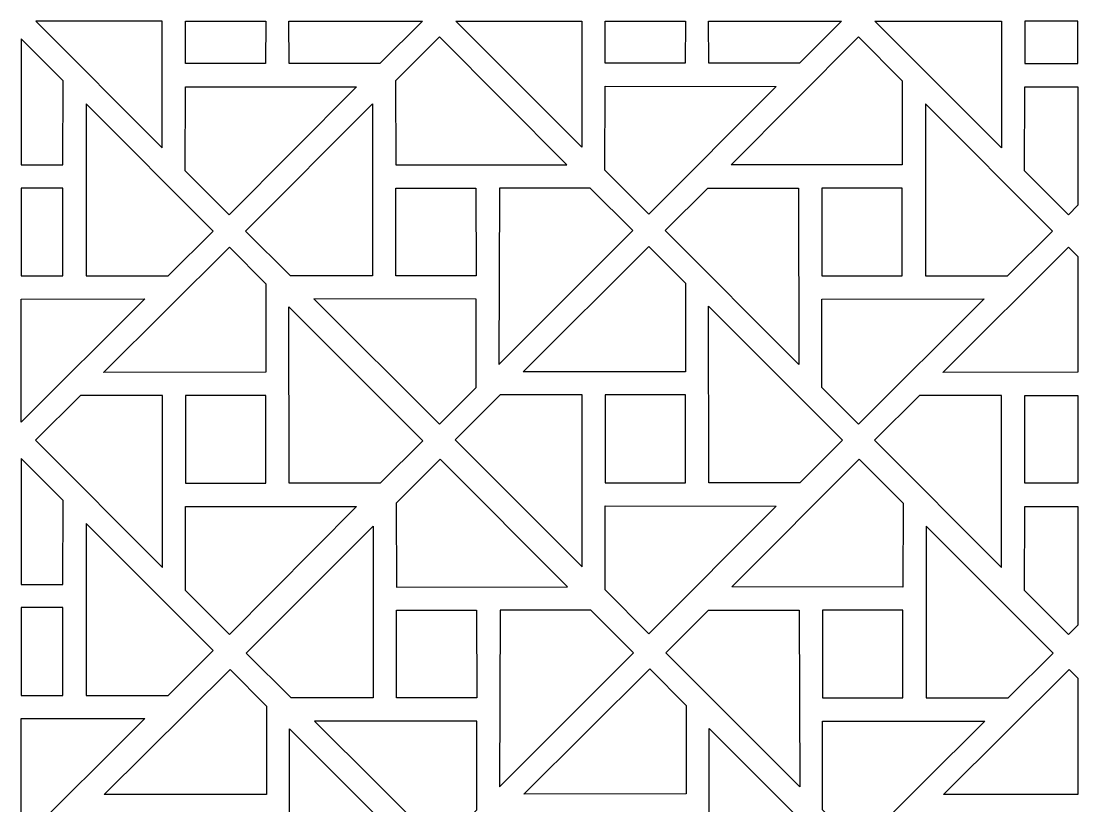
# Model space of a CAD drawing. Header units: centimetres. Extents: x -89 to 89, y -108 to 108.
# Drawn here: x -88.9 to -7.1, y 46.8 to 107.6 of the extents above; entities that cross this region are included whole.
import ezdxf

# ---------------------------------------------------------------- set-up
doc = ezdxf.new("R2010")
doc.units = ezdxf.units.CM
doc.header["$MEASUREMENT"] = 0
doc.layers.add('layer 1', color=7, linetype='Continuous')

msp = doc.modelspace()

# ---------------------------------------------------------------- linework, layer by layer
at = {"layer": 'layer 1', "color": 73}
for points, knots in [([(-87.7734, 107.6287), (-87.7734, 107.6287), (-77.97128, 107.62869), (-77.97128, 107.62869), (-77.97128, 107.62869), (-77.97128, 107.62869), (-77.9716, 97.82103), (-77.9716, 97.82103), (-77.9716, 97.82103), (-77.9716, 97.82103), (-87.7734, 107.6287), (-87.7734, 107.6287)], [0, 0, 0, 0, 0.25, 0.25, 0.25, 0.25, 0.5, 0.5, 0.5, 0.5, 1, 1, 1, 1]), ([(-69.95711, 107.62869), (-69.95711, 107.62869), (-76.16916, 107.62869), (-76.16916, 107.62869), (-76.16916, 107.62869), (-76.16916, 107.62869), (-76.169, 104.33519), (-76.169, 104.33519), (-76.169, 104.33519), (-76.169, 104.33519), (-69.96161, 104.33519), (-69.96161, 104.33519), (-69.96161, 104.33519), (-69.96161, 104.33519), (-69.95711, 107.62869), (-69.95711, 107.62869)], [0, 0, 0, 0, 0.2, 0.2, 0.2, 0.2, 0.4, 0.4, 0.4, 0.4, 0.6, 0.6, 0.6, 0.6, 1, 1, 1, 1]), ([(-68.15462, 107.62869), (-68.15462, 107.62869), (-68.1452, 104.33519), (-68.1452, 104.33519), (-68.1452, 104.33519), (-68.1452, 104.33519), (-61.11214, 104.33519), (-61.11214, 104.33519), (-61.11214, 104.33519), (-61.11214, 104.33519), (-57.80948, 107.62869), (-57.80948, 107.62869), (-57.80948, 107.62869), (-57.80948, 107.62869), (-68.15462, 107.62869), (-68.15462, 107.62869)], [0, 0, 0, 0, 0.2, 0.2, 0.2, 0.2, 0.4, 0.4, 0.4, 0.4, 0.6, 0.6, 0.6, 0.6, 1, 1, 1, 1]), ([(-45.46771, 107.6287), (-45.46771, 107.6287), (-55.22552, 107.6287), (-55.22552, 107.6287), (-55.22552, 107.6287), (-55.22552, 107.6287), (-45.46803, 97.86537), (-45.46803, 97.86537), (-45.46803, 97.86537), (-45.46803, 97.86537), (-45.46771, 107.6287), (-45.46771, 107.6287)], [0, 0, 0, 0, 0.25, 0.25, 0.25, 0.25, 0.5, 0.5, 0.5, 0.5, 1, 1, 1, 1]), ([(-37.45359, 107.62868), (-37.45359, 107.62868), (-43.6656, 107.62869), (-43.6656, 107.62869), (-43.6656, 107.62869), (-43.6656, 107.62869), (-43.66543, 104.37953), (-43.66543, 104.37953), (-43.66543, 104.37953), (-43.66543, 104.37953), (-37.45804, 104.37953), (-37.45804, 104.37953), (-37.45804, 104.37953), (-37.45804, 104.37953), (-37.45359, 107.62868), (-37.45359, 107.62868)], [0, 0, 0, 0, 0.2, 0.2, 0.2, 0.2, 0.4, 0.4, 0.4, 0.4, 0.6, 0.6, 0.6, 0.6, 1, 1, 1, 1]), ([(-25.35035, 107.62869), (-25.35035, 107.62869), (-35.65092, 107.62868), (-35.65092, 107.62868), (-35.65092, 107.62868), (-35.65092, 107.62868), (-35.64163, 104.37953), (-35.64163, 104.37953), (-35.64163, 104.37953), (-35.64163, 104.37953), (-28.60857, 104.37953), (-28.60857, 104.37953), (-28.60857, 104.37953), (-28.60857, 104.37953), (-25.35035, 107.62869), (-25.35035, 107.62869)], [0, 0, 0, 0, 0.2, 0.2, 0.2, 0.2, 0.4, 0.4, 0.4, 0.4, 0.6, 0.6, 0.6, 0.6, 1, 1, 1, 1]), ([(-12.97154, 107.62868), (-12.97154, 107.62868), (-22.77346, 107.62869), (-22.77346, 107.62869), (-22.77346, 107.62869), (-22.77346, 107.62869), (-12.97186, 97.82123), (-12.97186, 97.82123), (-12.97186, 97.82123), (-12.97186, 97.82123), (-12.97154, 107.62868), (-12.97154, 107.62868)], [0, 0, 0, 0, 0.25, 0.25, 0.25, 0.25, 0.5, 0.5, 0.5, 0.5, 1, 1, 1, 1]), ([(-11.16943, 107.6287), (-11.16943, 107.6287), (-7.05421, 107.62867), (-7.05421, 107.62867), (-7.05421, 107.62867), (-7.05421, 107.62867), (-7.05424, 104.33539), (-7.05424, 104.33539), (-7.05424, 104.33539), (-7.05424, 104.33539), (-11.16926, 104.33539), (-11.16926, 104.33539), (-11.16926, 104.33539), (-11.16926, 104.33539), (-11.16943, 107.6287), (-11.16943, 107.6287)], [0, 0, 0, 0, 0.2, 0.2, 0.2, 0.2, 0.4, 0.4, 0.4, 0.4, 0.6, 0.6, 0.6, 0.6, 1, 1, 1, 1]), ([(-88.90137, 106.25005), (-88.90137, 106.25005), (-85.65191, 102.99781), (-85.65191, 102.99781), (-85.65191, 102.99781), (-85.65191, 102.99781), (-85.66992, 96.48756), (-85.66992, 96.48756), (-85.66992, 96.48756), (-85.66992, 96.48756), (-88.90137, 96.49091), (-88.90137, 96.49091), (-88.90137, 96.49091), (-88.90137, 96.49091), (-88.90137, 106.25005), (-88.90137, 106.25005)], [0, 0, 0, 0, 0.2, 0.2, 0.2, 0.2, 0.4, 0.4, 0.4, 0.4, 0.6, 0.6, 0.6, 0.6, 1, 1, 1, 1]), ([(-46.64332, 96.50137), (-46.64332, 96.50137), (-59.88325, 96.48756), (-59.88325, 96.48756), (-59.88325, 96.48756), (-59.88325, 96.48756), (-59.90126, 102.99781), (-59.90126, 102.99781), (-59.90126, 102.99781), (-59.90126, 102.99781), (-56.50105, 106.40093), (-56.50105, 106.40093), (-56.50105, 106.40093), (-56.50105, 106.40093), (-46.64332, 96.50137), (-46.64332, 96.50137)], [0, 0, 0, 0, 0.2, 0.2, 0.2, 0.2, 0.4, 0.4, 0.4, 0.4, 0.6, 0.6, 0.6, 0.6, 1, 1, 1, 1]), ([(-33.90986, 96.50137), (-33.90986, 96.50137), (-20.66993, 96.48756), (-20.66993, 96.48756), (-20.66993, 96.48756), (-20.66993, 96.48756), (-20.65192, 102.99781), (-20.65192, 102.99781), (-20.65192, 102.99781), (-20.65192, 102.99781), (-24.05213, 106.40093), (-24.05213, 106.40093), (-24.05213, 106.40093), (-24.05213, 106.40093), (-33.90986, 96.50137), (-33.90986, 96.50137)], [0, 0, 0, 0, 0.2, 0.2, 0.2, 0.2, 0.4, 0.4, 0.4, 0.4, 0.6, 0.6, 0.6, 0.6, 1, 1, 1, 1]), ([(-62.92903, 102.52819), (-62.92903, 102.52819), (-76.16896, 102.542), (-76.16896, 102.542), (-76.16896, 102.542), (-76.16896, 102.542), (-76.18697, 96.03175), (-76.18697, 96.03175), (-76.18697, 96.03175), (-76.18697, 96.03175), (-72.78676, 92.62863), (-72.78676, 92.62863), (-72.78676, 92.62863), (-72.78676, 92.62863), (-62.92903, 102.52819), (-62.92903, 102.52819)], [0, 0, 0, 0, 0.2, 0.2, 0.2, 0.2, 0.4, 0.4, 0.4, 0.4, 0.6, 0.6, 0.6, 0.6, 1, 1, 1, 1]), ([(-30.42546, 102.57253), (-30.42546, 102.57253), (-43.66539, 102.58634), (-43.66539, 102.58634), (-43.66539, 102.58634), (-43.66539, 102.58634), (-43.6834, 96.07609), (-43.6834, 96.07609), (-43.6834, 96.07609), (-43.6834, 96.07609), (-40.28319, 92.67297), (-40.28319, 92.67297), (-40.28319, 92.67297), (-40.28319, 92.67297), (-30.42546, 102.57253), (-30.42546, 102.57253)], [0, 0, 0, 0, 0.2, 0.2, 0.2, 0.2, 0.4, 0.4, 0.4, 0.4, 0.6, 0.6, 0.6, 0.6, 1, 1, 1, 1]), ([(-7.05423, 93.36473), (-7.05423, 93.36473), (-7.05423, 102.5379), (-7.05423, 102.5379), (-7.05423, 102.5379), (-7.05423, 102.5379), (-11.16922, 102.5422), (-11.16922, 102.5422), (-11.16922, 102.5422), (-11.16922, 102.5422), (-11.18723, 96.03195), (-11.18723, 96.03195), (-11.18723, 96.03195), (-11.18723, 96.03195), (-7.78702, 92.62883), (-7.78702, 92.62883), (-7.78702, 92.62883), (-7.78702, 92.62883), (-7.05423, 93.36473), (-7.05423, 93.36473)], [0, 0, 0, 0, 0.16666667, 0.16666667, 0.16666667, 0.16666667, 0.33333333, 0.33333333, 0.33333333, 0.33333333, 0.5, 0.5, 0.5, 0.5, 0.66666667, 0.66666667, 0.66666667, 0.66666667, 1, 1, 1, 1]), ([(-83.86728, 101.20853), (-83.86728, 101.20853), (-74.02943, 91.36479), (-74.02943, 91.36479), (-74.02943, 91.36479), (-74.02943, 91.36479), (-77.51597, 87.89549), (-77.51597, 87.89549), (-77.51597, 87.89549), (-77.51597, 87.89549), (-83.8677, 87.89531), (-83.8677, 87.89531), (-83.8677, 87.89531), (-83.8677, 87.89531), (-83.86728, 101.20853), (-83.86728, 101.20853)], [0, 0, 0, 0, 0.2, 0.2, 0.2, 0.2, 0.4, 0.4, 0.4, 0.4, 0.6, 0.6, 0.6, 0.6, 1, 1, 1, 1]), ([(-61.68589, 101.20853), (-61.68589, 101.20853), (-71.52374, 91.36479), (-71.52374, 91.36479), (-71.52374, 91.36479), (-71.52374, 91.36479), (-68.0372, 87.89549), (-68.0372, 87.89549), (-68.0372, 87.89549), (-68.0372, 87.89549), (-61.68547, 87.89531), (-61.68547, 87.89531), (-61.68547, 87.89531), (-61.68547, 87.89531), (-61.68589, 101.20853), (-61.68589, 101.20853)], [0, 0, 0, 0, 0.2, 0.2, 0.2, 0.2, 0.4, 0.4, 0.4, 0.4, 0.6, 0.6, 0.6, 0.6, 1, 1, 1, 1]), ([(-18.86729, 101.20853), (-18.86729, 101.20853), (-9.02944, 91.36479), (-9.02944, 91.36479), (-9.02944, 91.36479), (-9.02944, 91.36479), (-12.51598, 87.89549), (-12.51598, 87.89549), (-12.51598, 87.89549), (-12.51598, 87.89549), (-18.86771, 87.89531), (-18.86771, 87.89531), (-18.86771, 87.89531), (-18.86771, 87.89531), (-18.86729, 101.20853), (-18.86729, 101.20853)], [0, 0, 0, 0, 0.2, 0.2, 0.2, 0.2, 0.4, 0.4, 0.4, 0.4, 0.6, 0.6, 0.6, 0.6, 1, 1, 1, 1]), ([(-88.90137, 94.69437), (-88.90137, 94.69437), (-85.66988, 94.69437), (-85.66988, 94.69437), (-85.66988, 94.69437), (-85.66988, 94.69437), (-85.66948, 87.8955), (-85.66948, 87.8955), (-85.66948, 87.8955), (-85.66948, 87.8955), (-88.90138, 87.8948), (-88.90138, 87.8948), (-88.90138, 87.8948), (-88.90138, 87.8948), (-88.90137, 94.69437), (-88.90137, 94.69437)], [0, 0, 0, 0, 0.2, 0.2, 0.2, 0.2, 0.4, 0.4, 0.4, 0.4, 0.6, 0.6, 0.6, 0.6, 1, 1, 1, 1]), ([(-59.88369, 87.8955), (-59.88369, 87.8955), (-53.66663, 87.89418), (-53.66663, 87.89418), (-53.66663, 87.89418), (-53.66663, 87.89418), (-53.6759, 94.69437), (-53.6759, 94.69437), (-53.6759, 94.69437), (-53.6759, 94.69437), (-59.88329, 94.69437), (-59.88329, 94.69437), (-59.88329, 94.69437), (-59.88329, 94.69437), (-59.88369, 87.8955), (-59.88369, 87.8955)], [0, 0, 0, 0, 0.2, 0.2, 0.2, 0.2, 0.4, 0.4, 0.4, 0.4, 0.6, 0.6, 0.6, 0.6, 1, 1, 1, 1]), ([(-51.89871, 81.01169), (-51.89871, 81.01169), (-51.85949, 94.69437), (-51.85949, 94.69437), (-51.85949, 94.69437), (-51.85949, 94.69437), (-44.82643, 94.69437), (-44.82643, 94.69437), (-44.82643, 94.69437), (-44.82643, 94.69437), (-41.52377, 91.40087), (-41.52377, 91.40087), (-41.52377, 91.40087), (-41.52377, 91.40087), (-51.89871, 81.01169), (-51.89871, 81.01169)], [0, 0, 0, 0, 0.2, 0.2, 0.2, 0.2, 0.4, 0.4, 0.4, 0.4, 0.6, 0.6, 0.6, 0.6, 1, 1, 1, 1]), ([(-28.65447, 81.01169), (-28.65447, 81.01169), (-28.69369, 94.69437), (-28.69369, 94.69437), (-28.69369, 94.69437), (-28.69369, 94.69437), (-35.72675, 94.69437), (-35.72675, 94.69437), (-35.72675, 94.69437), (-35.72675, 94.69437), (-39.02941, 91.40087), (-39.02941, 91.40087), (-39.02941, 91.40087), (-39.02941, 91.40087), (-28.65447, 81.01169), (-28.65447, 81.01169)], [0, 0, 0, 0, 0.2, 0.2, 0.2, 0.2, 0.4, 0.4, 0.4, 0.4, 0.6, 0.6, 0.6, 0.6, 1, 1, 1, 1]), ([(-20.66949, 87.8955), (-20.66949, 87.8955), (-26.88655, 87.89418), (-26.88655, 87.89418), (-26.88655, 87.89418), (-26.88655, 87.89418), (-26.87728, 94.69437), (-26.87728, 94.69437), (-26.87728, 94.69437), (-26.87728, 94.69437), (-20.66989, 94.69437), (-20.66989, 94.69437), (-20.66989, 94.69437), (-20.66989, 94.69437), (-20.66949, 87.8955), (-20.66949, 87.8955)], [0, 0, 0, 0, 0.2, 0.2, 0.2, 0.2, 0.4, 0.4, 0.4, 0.4, 0.6, 0.6, 0.6, 0.6, 1, 1, 1, 1]), ([(-69.94244, 80.41845), (-69.94244, 80.41845), (-69.94374, 87.27116), (-69.94374, 87.27116), (-69.94374, 87.27116), (-69.94374, 87.27116), (-72.77565, 90.10747), (-72.77565, 90.10747), (-72.77565, 90.10747), (-72.77565, 90.10747), (-82.51411, 80.40721), (-82.51411, 80.40721), (-82.51411, 80.40721), (-82.51411, 80.40721), (-69.94244, 80.41845), (-69.94244, 80.41845)], [0, 0, 0, 0, 0.2, 0.2, 0.2, 0.2, 0.4, 0.4, 0.4, 0.4, 0.6, 0.6, 0.6, 0.6, 1, 1, 1, 1]), ([(-37.43887, 80.46279), (-37.43887, 80.46279), (-37.44017, 87.3155), (-37.44017, 87.3155), (-37.44017, 87.3155), (-37.44017, 87.3155), (-40.27208, 90.15181), (-40.27208, 90.15181), (-40.27208, 90.15181), (-40.27208, 90.15181), (-50.01054, 80.45155), (-50.01054, 80.45155), (-50.01054, 80.45155), (-50.01054, 80.45155), (-37.43887, 80.46279), (-37.43887, 80.46279)], [0, 0, 0, 0, 0.2, 0.2, 0.2, 0.2, 0.4, 0.4, 0.4, 0.4, 0.6, 0.6, 0.6, 0.6, 1, 1, 1, 1]), ([(-7.05422, 80.41675), (-7.05422, 80.41675), (-7.05424, 89.38486), (-7.05424, 89.38486), (-7.05424, 89.38486), (-7.05424, 89.38486), (-7.77591, 90.10767), (-7.77591, 90.10767), (-7.77591, 90.10767), (-7.77591, 90.10767), (-17.51437, 80.40741), (-17.51437, 80.40741), (-17.51437, 80.40741), (-17.51437, 80.40741), (-7.05422, 80.41675), (-7.05422, 80.41675)], [0, 0, 0, 0, 0.2, 0.2, 0.2, 0.2, 0.4, 0.4, 0.4, 0.4, 0.6, 0.6, 0.6, 0.6, 1, 1, 1, 1]), ([(-88.90137, 86.09265), (-88.90137, 86.09265), (-88.90136, 76.55113), (-88.90136, 76.55113), (-88.90136, 76.55113), (-88.90136, 76.55113), (-79.31367, 86.10124), (-79.31367, 86.10124), (-79.31367, 86.10124), (-79.31367, 86.10124), (-88.90137, 86.09265), (-88.90137, 86.09265)], [0, 0, 0, 0, 0.25, 0.25, 0.25, 0.25, 0.5, 0.5, 0.5, 0.5, 1, 1, 1, 1]), ([(-53.66783, 86.09), (-53.66783, 86.09), (-53.66913, 79.23729), (-53.66913, 79.23729), (-53.66913, 79.23729), (-53.66913, 79.23729), (-56.50104, 76.40098), (-56.50104, 76.40098), (-56.50104, 76.40098), (-56.50104, 76.40098), (-66.2395, 86.10124), (-66.2395, 86.10124), (-66.2395, 86.10124), (-66.2395, 86.10124), (-53.66783, 86.09), (-53.66783, 86.09)], [0, 0, 0, 0, 0.2, 0.2, 0.2, 0.2, 0.4, 0.4, 0.4, 0.4, 0.6, 0.6, 0.6, 0.6, 1, 1, 1, 1]), ([(-26.88535, 86.09), (-26.88535, 86.09), (-26.88405, 79.23729), (-26.88405, 79.23729), (-26.88405, 79.23729), (-26.88405, 79.23729), (-24.05214, 76.40098), (-24.05214, 76.40098), (-24.05214, 76.40098), (-24.05214, 76.40098), (-14.31368, 86.10124), (-14.31368, 86.10124), (-14.31368, 86.10124), (-14.31368, 86.10124), (-26.88535, 86.09), (-26.88535, 86.09)], [0, 0, 0, 0, 0.2, 0.2, 0.2, 0.2, 0.4, 0.4, 0.4, 0.4, 0.6, 0.6, 0.6, 0.6, 1, 1, 1, 1]), ([(-68.17332, 85.49676), (-68.17332, 85.49676), (-68.1341, 71.81408), (-68.1341, 71.81408), (-68.1341, 71.81408), (-68.1341, 71.81408), (-61.10104, 71.81408), (-61.10104, 71.81408), (-61.10104, 71.81408), (-61.10104, 71.81408), (-57.79838, 75.10758), (-57.79838, 75.10758), (-57.79838, 75.10758), (-57.79838, 75.10758), (-68.17332, 85.49676), (-68.17332, 85.49676)], [0, 0, 0, 0, 0.2, 0.2, 0.2, 0.2, 0.4, 0.4, 0.4, 0.4, 0.6, 0.6, 0.6, 0.6, 1, 1, 1, 1]), ([(-35.66975, 85.5411), (-35.66975, 85.5411), (-35.63053, 71.85842), (-35.63053, 71.85842), (-35.63053, 71.85842), (-35.63053, 71.85842), (-28.59747, 71.85842), (-28.59747, 71.85842), (-28.59747, 71.85842), (-28.59747, 71.85842), (-25.29481, 75.15192), (-25.29481, 75.15192), (-25.29481, 75.15192), (-25.29481, 75.15192), (-35.66975, 85.5411), (-35.66975, 85.5411)], [0, 0, 0, 0, 0.2, 0.2, 0.2, 0.2, 0.4, 0.4, 0.4, 0.4, 0.6, 0.6, 0.6, 0.6, 1, 1, 1, 1]), ([(-77.9605, 65.29992), (-77.9605, 65.29992), (-87.79835, 75.14366), (-87.79835, 75.14366), (-87.79835, 75.14366), (-87.79835, 75.14366), (-84.31181, 78.61296), (-84.31181, 78.61296), (-84.31181, 78.61296), (-84.31181, 78.61296), (-77.96008, 78.61314), (-77.96008, 78.61314), (-77.96008, 78.61314), (-77.96008, 78.61314), (-77.9605, 65.29992), (-77.9605, 65.29992)], [0, 0, 0, 0, 0.2, 0.2, 0.2, 0.2, 0.4, 0.4, 0.4, 0.4, 0.6, 0.6, 0.6, 0.6, 1, 1, 1, 1]), ([(-76.1583, 78.61295), (-76.1583, 78.61295), (-69.94124, 78.61427), (-69.94124, 78.61427), (-69.94124, 78.61427), (-69.94124, 78.61427), (-69.95051, 71.81408), (-69.95051, 71.81408), (-69.95051, 71.81408), (-69.95051, 71.81408), (-76.1579, 71.81408), (-76.1579, 71.81408), (-76.1579, 71.81408), (-76.1579, 71.81408), (-76.1583, 78.61295), (-76.1583, 78.61295)], [0, 0, 0, 0, 0.2, 0.2, 0.2, 0.2, 0.4, 0.4, 0.4, 0.4, 0.6, 0.6, 0.6, 0.6, 1, 1, 1, 1]), ([(-45.45693, 65.34426), (-45.45693, 65.34426), (-55.29478, 75.188), (-55.29478, 75.188), (-55.29478, 75.188), (-55.29478, 75.188), (-51.80824, 78.6573), (-51.80824, 78.6573), (-51.80824, 78.6573), (-51.80824, 78.6573), (-45.45651, 78.65748), (-45.45651, 78.65748), (-45.45651, 78.65748), (-45.45651, 78.65748), (-45.45693, 65.34426), (-45.45693, 65.34426)], [0, 0, 0, 0, 0.2, 0.2, 0.2, 0.2, 0.4, 0.4, 0.4, 0.4, 0.6, 0.6, 0.6, 0.6, 1, 1, 1, 1]), ([(-43.65473, 78.65729), (-43.65473, 78.65729), (-37.43767, 78.65861), (-37.43767, 78.65861), (-37.43767, 78.65861), (-37.43767, 78.65861), (-37.44694, 71.85842), (-37.44694, 71.85842), (-37.44694, 71.85842), (-37.44694, 71.85842), (-43.65433, 71.85842), (-43.65433, 71.85842), (-43.65433, 71.85842), (-43.65433, 71.85842), (-43.65473, 78.65729), (-43.65473, 78.65729)], [0, 0, 0, 0, 0.2, 0.2, 0.2, 0.2, 0.4, 0.4, 0.4, 0.4, 0.6, 0.6, 0.6, 0.6, 1, 1, 1, 1]), ([(-12.96076, 65.30012), (-12.96076, 65.30012), (-22.79861, 75.14386), (-22.79861, 75.14386), (-22.79861, 75.14386), (-22.79861, 75.14386), (-19.31207, 78.61316), (-19.31207, 78.61316), (-19.31207, 78.61316), (-19.31207, 78.61316), (-12.96034, 78.61334), (-12.96034, 78.61334), (-12.96034, 78.61334), (-12.96034, 78.61334), (-12.96076, 65.30012), (-12.96076, 65.30012)], [0, 0, 0, 0, 0.2, 0.2, 0.2, 0.2, 0.4, 0.4, 0.4, 0.4, 0.6, 0.6, 0.6, 0.6, 1, 1, 1, 1]), ([(-7.05424, 71.81428), (-7.05424, 71.81428), (-7.05422, 78.61401), (-7.05422, 78.61401), (-7.05422, 78.61401), (-7.05422, 78.61401), (-11.15856, 78.61315), (-11.15856, 78.61315), (-11.15856, 78.61315), (-11.15856, 78.61315), (-11.15816, 71.81428), (-11.15816, 71.81428), (-11.15816, 71.81428), (-11.15816, 71.81428), (-7.05424, 71.81428), (-7.05424, 71.81428)], [0, 0, 0, 0, 0.2, 0.2, 0.2, 0.2, 0.4, 0.4, 0.4, 0.4, 0.6, 0.6, 0.6, 0.6, 1, 1, 1, 1]), ([(-88.90137, 73.73622), (-88.90137, 73.73622), (-85.65251, 70.48457), (-85.65251, 70.48457), (-85.65251, 70.48457), (-85.65251, 70.48457), (-85.67052, 63.97432), (-85.67052, 63.97432), (-85.67052, 63.97432), (-85.67052, 63.97432), (-88.90137, 63.97768), (-88.90137, 63.97768), (-88.90137, 63.97768), (-88.90137, 63.97768), (-88.90137, 73.73622), (-88.90137, 73.73622)], [0, 0, 0, 0, 0.2, 0.2, 0.2, 0.2, 0.4, 0.4, 0.4, 0.4, 0.6, 0.6, 0.6, 0.6, 1, 1, 1, 1]), ([(-46.58815, 63.78568), (-46.58815, 63.78568), (-59.82808, 63.77187), (-59.82808, 63.77187), (-59.82808, 63.77187), (-59.82808, 63.77187), (-59.84609, 70.28212), (-59.84609, 70.28212), (-59.84609, 70.28212), (-59.84609, 70.28212), (-56.44588, 73.68524), (-56.44588, 73.68524), (-56.44588, 73.68524), (-56.44588, 73.68524), (-46.58815, 63.78568), (-46.58815, 63.78568)], [0, 0, 0, 0, 0.2, 0.2, 0.2, 0.2, 0.4, 0.4, 0.4, 0.4, 0.6, 0.6, 0.6, 0.6, 1, 1, 1, 1]), ([(-33.85469, 63.78568), (-33.85469, 63.78568), (-20.61476, 63.77187), (-20.61476, 63.77187), (-20.61476, 63.77187), (-20.61476, 63.77187), (-20.59675, 70.28212), (-20.59675, 70.28212), (-20.59675, 70.28212), (-20.59675, 70.28212), (-23.99696, 73.68524), (-23.99696, 73.68524), (-23.99696, 73.68524), (-23.99696, 73.68524), (-33.85469, 63.78568), (-33.85469, 63.78568)], [0, 0, 0, 0, 0.2, 0.2, 0.2, 0.2, 0.4, 0.4, 0.4, 0.4, 0.6, 0.6, 0.6, 0.6, 1, 1, 1, 1]), ([(-62.91793, 70.00708), (-62.91793, 70.00708), (-76.15786, 70.02089), (-76.15786, 70.02089), (-76.15786, 70.02089), (-76.15786, 70.02089), (-76.17587, 63.51064), (-76.17587, 63.51064), (-76.17587, 63.51064), (-76.17587, 63.51064), (-72.77566, 60.10752), (-72.77566, 60.10752), (-72.77566, 60.10752), (-72.77566, 60.10752), (-62.91793, 70.00708), (-62.91793, 70.00708)], [0, 0, 0, 0, 0.2, 0.2, 0.2, 0.2, 0.4, 0.4, 0.4, 0.4, 0.6, 0.6, 0.6, 0.6, 1, 1, 1, 1]), ([(-30.41436, 70.05142), (-30.41436, 70.05142), (-43.65429, 70.06523), (-43.65429, 70.06523), (-43.65429, 70.06523), (-43.65429, 70.06523), (-43.6723, 63.55498), (-43.6723, 63.55498), (-43.6723, 63.55498), (-43.6723, 63.55498), (-40.27209, 60.15186), (-40.27209, 60.15186), (-40.27209, 60.15186), (-40.27209, 60.15186), (-30.41436, 70.05142), (-30.41436, 70.05142)], [0, 0, 0, 0, 0.2, 0.2, 0.2, 0.2, 0.4, 0.4, 0.4, 0.4, 0.6, 0.6, 0.6, 0.6, 1, 1, 1, 1]), ([(-7.05422, 60.83248), (-7.05422, 60.83248), (-7.05423, 70.0168), (-7.05423, 70.0168), (-7.05423, 70.0168), (-7.05423, 70.0168), (-11.15812, 70.02109), (-11.15812, 70.02109), (-11.15812, 70.02109), (-11.15812, 70.02109), (-11.17613, 63.51084), (-11.17613, 63.51084), (-11.17613, 63.51084), (-11.17613, 63.51084), (-7.77592, 60.10772), (-7.77592, 60.10772), (-7.77592, 60.10772), (-7.77592, 60.10772), (-7.05422, 60.83248), (-7.05422, 60.83248)], [0, 0, 0, 0, 0.16666667, 0.16666667, 0.16666667, 0.16666667, 0.33333333, 0.33333333, 0.33333333, 0.33333333, 0.5, 0.5, 0.5, 0.5, 0.66666667, 0.66666667, 0.66666667, 0.66666667, 1, 1, 1, 1]), ([(-83.86788, 68.69529), (-83.86788, 68.69529), (-74.03003, 58.85155), (-74.03003, 58.85155), (-74.03003, 58.85155), (-74.03003, 58.85155), (-77.51657, 55.38225), (-77.51657, 55.38225), (-77.51657, 55.38225), (-77.51657, 55.38225), (-83.8683, 55.38207), (-83.8683, 55.38207), (-83.8683, 55.38207), (-83.8683, 55.38207), (-83.86788, 68.69529), (-83.86788, 68.69529)], [0, 0, 0, 0, 0.2, 0.2, 0.2, 0.2, 0.4, 0.4, 0.4, 0.4, 0.6, 0.6, 0.6, 0.6, 1, 1, 1, 1]), ([(-61.63072, 68.49284), (-61.63072, 68.49284), (-71.46857, 58.6491), (-71.46857, 58.6491), (-71.46857, 58.6491), (-71.46857, 58.6491), (-67.98203, 55.1798), (-67.98203, 55.1798), (-67.98203, 55.1798), (-67.98203, 55.1798), (-61.6303, 55.17962), (-61.6303, 55.17962), (-61.6303, 55.17962), (-61.6303, 55.17962), (-61.63072, 68.49284), (-61.63072, 68.49284)], [0, 0, 0, 0, 0.2, 0.2, 0.2, 0.2, 0.4, 0.4, 0.4, 0.4, 0.6, 0.6, 0.6, 0.6, 1, 1, 1, 1]), ([(-18.81212, 68.49284), (-18.81212, 68.49284), (-8.97427, 58.6491), (-8.97427, 58.6491), (-8.97427, 58.6491), (-8.97427, 58.6491), (-12.46081, 55.1798), (-12.46081, 55.1798), (-12.46081, 55.1798), (-12.46081, 55.1798), (-18.81254, 55.17962), (-18.81254, 55.17962), (-18.81254, 55.17962), (-18.81254, 55.17962), (-18.81212, 68.49284), (-18.81212, 68.49284)], [0, 0, 0, 0, 0.2, 0.2, 0.2, 0.2, 0.4, 0.4, 0.4, 0.4, 0.6, 0.6, 0.6, 0.6, 1, 1, 1, 1]), ([(-88.90136, 62.18113), (-88.90136, 62.18113), (-85.67048, 62.18113), (-85.67048, 62.18113), (-85.67048, 62.18113), (-85.67048, 62.18113), (-85.67008, 55.38226), (-85.67008, 55.38226), (-85.67008, 55.38226), (-85.67008, 55.38226), (-88.90138, 55.38155), (-88.90138, 55.38155), (-88.90138, 55.38155), (-88.90138, 55.38155), (-88.90136, 62.18113), (-88.90136, 62.18113)], [0, 0, 0, 0, 0.2, 0.2, 0.2, 0.2, 0.4, 0.4, 0.4, 0.4, 0.6, 0.6, 0.6, 0.6, 1, 1, 1, 1]), ([(-59.82852, 55.17981), (-59.82852, 55.17981), (-53.61146, 55.17849), (-53.61146, 55.17849), (-53.61146, 55.17849), (-53.61146, 55.17849), (-53.62073, 61.97868), (-53.62073, 61.97868), (-53.62073, 61.97868), (-53.62073, 61.97868), (-59.82812, 61.97868), (-59.82812, 61.97868), (-59.82812, 61.97868), (-59.82812, 61.97868), (-59.82852, 55.17981), (-59.82852, 55.17981)], [0, 0, 0, 0, 0.2, 0.2, 0.2, 0.2, 0.4, 0.4, 0.4, 0.4, 0.6, 0.6, 0.6, 0.6, 1, 1, 1, 1]), ([(-51.84354, 48.296), (-51.84354, 48.296), (-51.80432, 61.97868), (-51.80432, 61.97868), (-51.80432, 61.97868), (-51.80432, 61.97868), (-44.77126, 61.97868), (-44.77126, 61.97868), (-44.77126, 61.97868), (-44.77126, 61.97868), (-41.4686, 58.68518), (-41.4686, 58.68518), (-41.4686, 58.68518), (-41.4686, 58.68518), (-51.84354, 48.296), (-51.84354, 48.296)], [0, 0, 0, 0, 0.2, 0.2, 0.2, 0.2, 0.4, 0.4, 0.4, 0.4, 0.6, 0.6, 0.6, 0.6, 1, 1, 1, 1]), ([(-28.5993, 48.296), (-28.5993, 48.296), (-28.63852, 61.97868), (-28.63852, 61.97868), (-28.63852, 61.97868), (-28.63852, 61.97868), (-35.67158, 61.97868), (-35.67158, 61.97868), (-35.67158, 61.97868), (-35.67158, 61.97868), (-38.97424, 58.68518), (-38.97424, 58.68518), (-38.97424, 58.68518), (-38.97424, 58.68518), (-28.5993, 48.296), (-28.5993, 48.296)], [0, 0, 0, 0, 0.2, 0.2, 0.2, 0.2, 0.4, 0.4, 0.4, 0.4, 0.6, 0.6, 0.6, 0.6, 1, 1, 1, 1]), ([(-20.61432, 55.17981), (-20.61432, 55.17981), (-26.83138, 55.17849), (-26.83138, 55.17849), (-26.83138, 55.17849), (-26.83138, 55.17849), (-26.82211, 61.97868), (-26.82211, 61.97868), (-26.82211, 61.97868), (-26.82211, 61.97868), (-20.61472, 61.97868), (-20.61472, 61.97868), (-20.61472, 61.97868), (-20.61472, 61.97868), (-20.61432, 55.17981), (-20.61432, 55.17981)], [0, 0, 0, 0, 0.2, 0.2, 0.2, 0.2, 0.4, 0.4, 0.4, 0.4, 0.6, 0.6, 0.6, 0.6, 1, 1, 1, 1]), ([(-69.88727, 47.70276), (-69.88727, 47.70276), (-69.88857, 54.55547), (-69.88857, 54.55547), (-69.88857, 54.55547), (-69.88857, 54.55547), (-72.72048, 57.39178), (-72.72048, 57.39178), (-72.72048, 57.39178), (-72.72048, 57.39178), (-82.45894, 47.69152), (-82.45894, 47.69152), (-82.45894, 47.69152), (-82.45894, 47.69152), (-69.88727, 47.70276), (-69.88727, 47.70276)], [0, 0, 0, 0, 0.2, 0.2, 0.2, 0.2, 0.4, 0.4, 0.4, 0.4, 0.6, 0.6, 0.6, 0.6, 1, 1, 1, 1]), ([(-37.3837, 47.7471), (-37.3837, 47.7471), (-37.385, 54.59981), (-37.385, 54.59981), (-37.385, 54.59981), (-37.385, 54.59981), (-40.21691, 57.43612), (-40.21691, 57.43612), (-40.21691, 57.43612), (-40.21691, 57.43612), (-49.95537, 47.73586), (-49.95537, 47.73586), (-49.95537, 47.73586), (-49.95537, 47.73586), (-37.3837, 47.7471), (-37.3837, 47.7471)], [0, 0, 0, 0, 0.2, 0.2, 0.2, 0.2, 0.4, 0.4, 0.4, 0.4, 0.6, 0.6, 0.6, 0.6, 1, 1, 1, 1]), ([(-7.05422, 47.70101), (-7.05422, 47.70101), (-7.05424, 56.72444), (-7.05424, 56.72444), (-7.05424, 56.72444), (-7.05424, 56.72444), (-7.72074, 57.39198), (-7.72074, 57.39198), (-7.72074, 57.39198), (-7.72074, 57.39198), (-17.4592, 47.69172), (-17.4592, 47.69172), (-17.4592, 47.69172), (-17.4592, 47.69172), (-7.05422, 47.70101), (-7.05422, 47.70101)], [0, 0, 0, 0, 0.2, 0.2, 0.2, 0.2, 0.4, 0.4, 0.4, 0.4, 0.6, 0.6, 0.6, 0.6, 1, 1, 1, 1]), ([(-88.90137, 53.57941), (-88.90137, 53.57941), (-88.90136, 44.0385), (-88.90136, 44.0385), (-88.90136, 44.0385), (-88.90136, 44.0385), (-79.31427, 53.588), (-79.31427, 53.588), (-79.31427, 53.588), (-79.31427, 53.588), (-88.90137, 53.57941), (-88.90137, 53.57941)], [0, 0, 0, 0, 0.25, 0.25, 0.25, 0.25, 0.5, 0.5, 0.5, 0.5, 1, 1, 1, 1]), ([(-53.61266, 53.37431), (-53.61266, 53.37431), (-53.61396, 46.5216), (-53.61396, 46.5216), (-53.61396, 46.5216), (-53.61396, 46.5216), (-56.44587, 43.68529), (-56.44587, 43.68529), (-56.44587, 43.68529), (-56.44587, 43.68529), (-66.18433, 53.38555), (-66.18433, 53.38555), (-66.18433, 53.38555), (-66.18433, 53.38555), (-53.61266, 53.37431), (-53.61266, 53.37431)], [0, 0, 0, 0, 0.2, 0.2, 0.2, 0.2, 0.4, 0.4, 0.4, 0.4, 0.6, 0.6, 0.6, 0.6, 1, 1, 1, 1]), ([(-26.83018, 53.37431), (-26.83018, 53.37431), (-26.82888, 46.5216), (-26.82888, 46.5216), (-26.82888, 46.5216), (-26.82888, 46.5216), (-23.99697, 43.68529), (-23.99697, 43.68529), (-23.99697, 43.68529), (-23.99697, 43.68529), (-14.25851, 53.38555), (-14.25851, 53.38555), (-14.25851, 53.38555), (-14.25851, 53.38555), (-26.83018, 53.37431), (-26.83018, 53.37431)], [0, 0, 0, 0, 0.2, 0.2, 0.2, 0.2, 0.4, 0.4, 0.4, 0.4, 0.6, 0.6, 0.6, 0.6, 1, 1, 1, 1]), ([(-68.11815, 52.78107), (-68.11815, 52.78107), (-68.07893, 39.09839), (-68.07893, 39.09839), (-68.07893, 39.09839), (-68.07893, 39.09839), (-61.04587, 39.09839), (-61.04587, 39.09839), (-61.04587, 39.09839), (-61.04587, 39.09839), (-57.74321, 42.39189), (-57.74321, 42.39189), (-57.74321, 42.39189), (-57.74321, 42.39189), (-68.11815, 52.78107), (-68.11815, 52.78107)], [0, 0, 0, 0, 0.2, 0.2, 0.2, 0.2, 0.4, 0.4, 0.4, 0.4, 0.6, 0.6, 0.6, 0.6, 1, 1, 1, 1]), ([(-35.61458, 52.82541), (-35.61458, 52.82541), (-35.57536, 39.14273), (-35.57536, 39.14273), (-35.57536, 39.14273), (-35.57536, 39.14273), (-28.5423, 39.14273), (-28.5423, 39.14273), (-28.5423, 39.14273), (-28.5423, 39.14273), (-25.23964, 42.43623), (-25.23964, 42.43623), (-25.23964, 42.43623), (-25.23964, 42.43623), (-35.61458, 52.82541), (-35.61458, 52.82541)], [0, 0, 0, 0, 0.2, 0.2, 0.2, 0.2, 0.4, 0.4, 0.4, 0.4, 0.6, 0.6, 0.6, 0.6, 1, 1, 1, 1])]:
    msp.add_open_spline(points, degree=3, knots=knots, dxfattribs=at)

doc.saveas('drawing.dxf')
